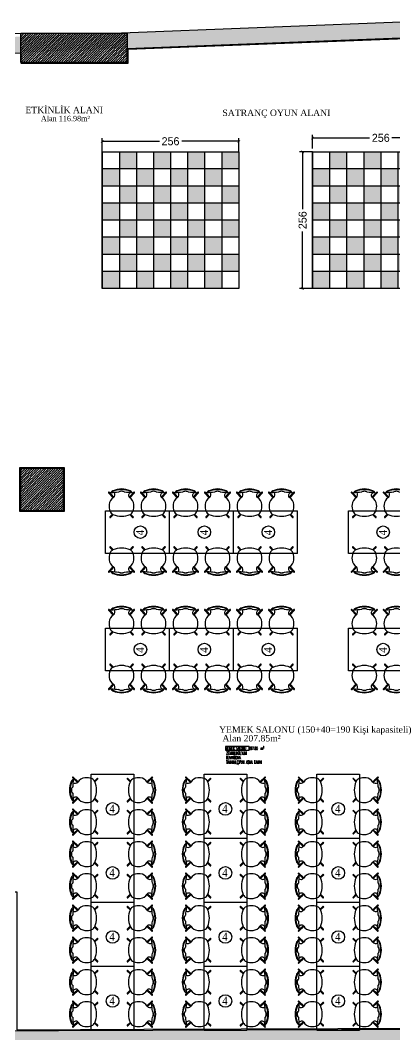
# Model space of a CAD drawing. Header units: millimetres. Extents: x -29311 to -3405, y 28913 to 42880.
# Drawn here: x -18326 to -17624, y 30478 to 32379 of the extents above; entities that cross this region are included whole.
import ezdxf
from ezdxf.enums import TextEntityAlignment as Align

# ---------------------------------------------------------------- set-up
doc = ezdxf.new("R2010")
doc.units = ezdxf.units.MM
for name, color, linetype in [('A-BA', 1, 'Continuous'), ('A-SIVA-IC', 97, 'Continuous'), ('A-TEFRIS', 251, 'Continuous'), ('A-YAZI', 136, 'Continuous'), ('ARREDI_attrezzature', 175, 'Continuous')]:
    doc.layers.add(name, color=color, linetype=linetype)
doc.layers.add('A-ETIKET-MALZEME-ACILIM', color=156, linetype='Continuous', plot=False)
doc.layers.add('tarama-betonarme', color=252, linetype='Continuous', lineweight=13)
doc.styles.add('HA_SMART', font='')
doc.styles.add('roman-1.20-3mm', font='romans.shx', dxfattribs={"width": 0.5, "height": 6})
doc.styles.add('YAZ-50', font='times.ttf', dxfattribs={"width": 0.9})
doc.styles.get('HA_SMART').set_extended_font_data('Sakkal Majalla')
doc.dimstyles.new('1-100HA', dxfattribs={"dimtxt": 15, "dimasz": 5, "dimexe": 6, "dimexo": 0, "dimgap": 2, "dimtad": 0, "dimdec": 1, "dimrnd": 0.5, "dimzin": 11, "dimtxsty": 'HA_SMART', "dimblk": 'ARCHTICK', "dimcen": 3, "dimdle": 1.25, "dimclrd": 256, "dimclrt": 7, "dimadec": 0, "dimazin": 0, "dimtfac": 1.25, "dimtdec": 1, "dimtofl": 0, "dimtmove": 1, "dimatfit": 3, "dimldrblk": 'ARCHTICK', "dimfxl": 20, "dimfxlon": 1, "dimtolj": 1, "dimtzin": 0, "dimarcsym": 0})
pattern_1 = [(45, (-65876.5644, 45834.01), (-4.4194174, 4.4194174), []), (45, (-65872.145, 45834.01), (-4.4194174, 4.4194174), [7.8125, -1.5625, 0, -1.5625])]

# ---------------------------------------------------------------- blocks, each defined once
blk = doc.blocks.new('4 KİŞİ MASA')
at = {"layer": 'A-TEFRIS'}
for p, q in [((81407.3, 15650.4), (81410.7, 15647.1)), ((81408.9, 15647.1), (81407.7, 15647.1)), ((81408.4, 15651.5), (81417.7, 15642.6)), ((81411, 15646.8), (81410.7, 15647.1)), ((81411, 15646.8), (81416.6, 15641.4)), ((81442.2, 15537.1), (81442.2, 15657.1)), ((81442.2, 15657.1), (81522.2, 15657.1)), ((81442.2, 15537.1), (81442.2, 15657.1)), ((81442.2, 15657.1), (81522.2, 15657.1)), ((81448.4, 15644), (81453.4, 15649.1)), ((81449.1, 15642.5), (81454.6, 15647.9)), ((81515.3, 15642.5), (81509.8, 15647.9)), ((81516, 15644), (81511, 15649.1)), ((81522.2, 15657.1), (81522.2, 15537.1)), ((81522.2, 15657.1), (81522.2, 15537.1)), ((81556, 15651.5), (81546.7, 15642.6)), ((81553.4, 15646.8), (81547.8, 15641.4)), ((81553.4, 15646.8), (81553.7, 15647.1)), ((81557.1, 15650.4), (81553.7, 15647.1)), ((81555.5, 15647.1), (81556.7, 15647.1)), ((81408.4, 15602.8), (81417.7, 15611.7)), ((81411, 15607.5), (81416.6, 15612.9)), ((81448.4, 15610.3), (81453.4, 15605.2)), ((81449.1, 15611.8), (81454.6, 15606.4)), ((81515.3, 15611.8), (81509.8, 15606.4)), ((81516, 15610.3), (81511, 15605.2)), ((81556, 15602.8), (81546.7, 15611.7)), ((81553.4, 15607.5), (81547.8, 15612.9)), ((81407.3, 15603.9), (81410.7, 15607.2)), ((81407.3, 15590.4), (81410.7, 15587.1)), ((81408.9, 15607.2), (81407.7, 15607.2)), ((81408.4, 15591.5), (81417.7, 15582.6)), ((81410.7, 15607.2), (81411, 15607.5)), ((81556, 15591.5), (81546.7, 15582.6)), ((81553.7, 15607.2), (81553.4, 15607.5)), ((81557.1, 15603.9), (81553.7, 15607.2)), ((81557.1, 15590.4), (81553.7, 15587.1)), ((81555.5, 15607.2), (81556.7, 15607.2)), ((81408.9, 15587.1), (81407.7, 15587.1)), ((81411, 15586.8), (81410.7, 15587.1)), ((81411, 15586.8), (81416.6, 15581.4)), ((81448.4, 15584), (81453.4, 15589.1)), ((81449.1, 15582.5), (81454.6, 15587.9)), ((81515.3, 15582.5), (81509.8, 15587.9)), ((81516, 15584), (81511, 15589.1)), ((81553.4, 15586.8), (81547.8, 15581.4)), ((81553.4, 15586.8), (81553.7, 15587.1)), ((81555.5, 15587.1), (81556.7, 15587.1)), ((81408.4, 15542.8), (81417.7, 15551.7)), ((81411, 15547.5), (81416.6, 15552.9)), ((81449.1, 15551.8), (81454.6, 15546.4)), ((81515.3, 15551.8), (81509.8, 15546.4)), ((81556, 15542.8), (81546.7, 15551.7)), ((81553.4, 15547.5), (81547.8, 15552.9)), ((81407.3, 15543.9), (81410.7, 15547.2)), ((81408.9, 15547.2), (81407.7, 15547.2)), ((81410.7, 15547.2), (81411, 15547.5)), ((81442.2, 15537.1), (81522.2, 15537.1)), ((81448.4, 15550.3), (81453.4, 15545.2)), ((81516, 15550.3), (81511, 15545.2)), ((81553.7, 15547.2), (81553.4, 15547.5)), ((81557.1, 15543.9), (81553.7, 15547.2)), ((81555.5, 15547.2), (81556.7, 15547.2))]:
    blk.add_line(p, q, dxfattribs=at)
blk.add_circle((81482.2, 15591.8), 11.8, dxfattribs=at)
for centre, radius, start, end in [((81414.9, 15638.6), 11.1, 129.8431, 155.448), ((81415, 15639.2), 10, 127.2868, 156.1786), ((81407.9, 15650.9), 0.807, 53.3029, 218.6971), ((81533.3, 15627.1), 126, 170.8741, 177.4513), ((81431.7, 15633.6), 16.7, 95.1377, 149.39), ((81433.3, 15622.3), 28, 69.2101, 96.3077), ((81439.7, 15639.2), 10, 23.8214, 69.2101), ((81454, 15648.5), 0.8, 315, 135), ((81510.4, 15648.5), 0.8, 45, 225), ((81524.7, 15639.2), 10, 110.7899, 156.1786), ((81531.1, 15622.3), 28, 83.6923, 110.7899), ((81532.7, 15633.6), 16.7, 30.61, 84.8623), ((81549.4, 15639.2), 10, 23.8214, 52.7132), ((81431.1, 15627.1), 126, 2.5487, 9.1259), ((81556.5, 15650.9), 0.807, 321.3029, 126.6971), ((81549.5, 15638.6), 11.1, 24.552, 50.1569), ((81441.1, 15627.1), 39.8, 156.1786, 203.8214), ((81442.2, 15627.1), 39.8, 156.1786, 203.8214), ((81411.9, 15647.3), 7.59, 239.7971, 315.8628), ((81413.4, 15645.6), 0.8, 39.16, 219.16), ((81412.4, 15627.1), 39.8, 336.1786, 23.8214), ((81552, 15627.1), 39.8, 156.1786, 203.8214), ((81552.5, 15647.3), 7.59, 224.1372, 300.2029), ((81551, 15645.6), 0.8, 320.84, 140.84), ((81522.2, 15627.1), 39.8, 336.1786, 23.8214), ((81523.3, 15627.1), 39.8, 336.1786, 23.8214), ((81414.9, 15615.7), 11.1, 204.552, 230.1569), ((81415, 15615.1), 10, 203.8214, 232.7132), ((81533.3, 15627.1), 126, 182.5374, 189.1259), ((81413.3, 15608.7), 5.37, 40.801, 155.8384), ((81413.5, 15608.8), 0.8, 140.84, 320.84), ((81431.7, 15620.7), 16.7, 210.61, 264.8623), ((81439.7, 15615.1), 10, 290.7899, 336.1786), ((81524.7, 15615.1), 10, 203.8214, 249.2101), ((81532.7, 15620.7), 16.7, 275.1377, 329.39), ((81551.1, 15608.7), 5.37, 24.1616, 139.199), ((81550.9, 15608.8), 0.8, 219.16, 39.16), ((81431.1, 15627.1), 126, 350.8741, 357.4626), ((81549.4, 15615.1), 10, 307.2868, 336.1786), ((81549.5, 15615.7), 11.1, 309.8431, 335.448), ((81407.9, 15590.9), 0.807, 53.3029, 218.6971), ((81408, 15603.4), 0.807, 141.3029, 306.6971), ((81431.7, 15573.6), 16.7, 95.1377, 149.39), ((81433.3, 15631.9), 28, 263.6923, 290.7899), ((81433.3, 15562.3), 28, 69.2101, 96.3077), ((81454, 15605.8), 0.8, 225, 45), ((81510.4, 15605.8), 0.8, 135, 315), ((81531.1, 15631.9), 28, 249.2101, 276.3077), ((81531.1, 15562.3), 28, 83.6923, 110.7899), ((81532.7, 15573.6), 16.7, 30.61, 84.8623), ((81556.4, 15603.4), 0.807, 233.3029, 38.6971), ((81556.5, 15590.9), 0.807, 321.3029, 126.6971), ((81441.1, 15567.1), 39.8, 156.1786, 203.8214), ((81442.2, 15567.1), 39.8, 156.1786, 203.8214), ((81414.9, 15578.6), 11.1, 129.8431, 155.448), ((81415, 15579.2), 10, 127.2868, 156.1786), ((81533.3, 15567.1), 126, 170.8741, 177.4513), ((81411.9, 15587.3), 7.59, 239.7971, 315.8628), ((81413.4, 15585.6), 0.8, 39.16, 219.16), ((81439.7, 15579.2), 10, 23.8214, 69.2101), ((81412.4, 15567.1), 39.8, 336.1786, 23.8214), ((81454, 15588.5), 0.8, 315, 135), ((81510.4, 15588.5), 0.8, 45, 225), ((81552, 15567.1), 39.8, 156.1786, 203.8214), ((81524.7, 15579.2), 10, 110.7899, 156.1786), ((81552.5, 15587.3), 7.59, 224.1372, 300.2029), ((81551, 15585.6), 0.8, 320.84, 140.84), ((81549.4, 15579.2), 10, 23.8214, 52.7132), ((81431.1, 15567.1), 126, 2.5487, 9.1259), ((81549.5, 15578.6), 11.1, 24.552, 50.1569), ((81522.2, 15567.1), 39.8, 336.1786, 23.8214), ((81523.3, 15567.1), 39.8, 336.1786, 23.8214), ((81533.3, 15567.1), 126, 182.5374, 189.1259), ((81413.3, 15548.7), 5.37, 40.801, 155.8384), ((81431.7, 15560.7), 16.7, 210.61, 264.8623), ((81532.7, 15560.7), 16.7, 275.1377, 329.39), ((81551.1, 15548.7), 5.37, 24.1616, 139.199), ((81431.1, 15567.1), 126, 350.8741, 357.4626), ((81414.9, 15555.7), 11.1, 204.552, 230.1569), ((81415, 15555.1), 10, 203.8214, 232.7132), ((81408, 15543.4), 0.807, 141.3029, 306.6971), ((81413.5, 15548.8), 0.8, 140.84, 320.84), ((81433.3, 15571.9), 28, 263.6923, 290.7899), ((81439.7, 15555.1), 10, 290.7899, 336.1786), ((81454, 15545.8), 0.8, 225, 45), ((81510.4, 15545.8), 0.8, 135, 315), ((81524.7, 15555.1), 10, 203.8214, 249.2101), ((81531.1, 15571.9), 28, 249.2101, 276.3077), ((81550.9, 15548.8), 0.8, 219.16, 39.16), ((81549.4, 15555.1), 10, 307.2868, 336.1786), ((81556.4, 15543.4), 0.807, 233.3029, 38.6971), ((81549.5, 15555.7), 11.1, 309.8431, 335.448)]:
    blk.add_arc(centre, radius, start, end, dxfattribs=at)
at = {"layer": 'A-TEFRIS', "extrusion": (0, 0, -1)}
for centre, major_axis, ratio, start_param, end_param in [((81408.6, 15627.2), (0.11, 5.89), 0.578981, 3.432785, 5.928076), ((81408, 15627.2), (0.16, 5.75), 0.417867, 3.323446, 5.96486), ((81408.6, 15567.2), (0.11, 5.89), 0.578981, 3.432785, 5.928076), ((81408, 15567.2), (0.16, 5.75), 0.417867, 3.323446, 5.96486)]:
    blk.add_ellipse(centre, major_axis=major_axis, ratio=ratio, start_param=start_param, end_param=end_param, dxfattribs=at)
at = {"layer": 'A-TEFRIS'}
for centre, major_axis, ratio, start_param, end_param in [((81555.9, 15627.2), (0.11, -5.89), 0.578981, 0.291192, 2.786483), ((81556.4, 15627.2), (0.16, -5.75), 0.417867, 0.181854, 2.823267), ((81555.9, 15567.2), (0.11, -5.89), 0.578981, 0.291192, 2.786483), ((81556.4, 15567.2), (0.16, -5.75), 0.417867, 0.181854, 2.823267)]:
    blk.add_ellipse(centre, major_axis=major_axis, ratio=ratio, start_param=start_param, end_param=end_param, dxfattribs=at)
at = {"layer": 'A-TEFRIS', "style": 'YAZ-50', "width": 0.9}
blk.add_text('4', height=15, dxfattribs=at).set_placement((81476.2, 15584.8))
blk = doc.blocks.new('SATRANÇ11')
at = {"layer": 'A-TEFRIS'}
h = blk.add_hatch(dxfattribs=at)
h.set_pattern_fill('DOTS', color=256, scale=0.1)
h.paths.add_polyline_path([(82136.05, 16280.28), (82128.05, 16280.28), (82128.05, 16272.28), (82136.05, 16272.28)])
h.paths.add_polyline_path([(82120.05, 16280.28), (82112.05, 16280.28), (82112.05, 16272.28), (82120.05, 16272.28)])
h.paths.add_polyline_path([(82104.05, 16280.28), (82096.05, 16280.28), (82096.05, 16272.28), (82104.05, 16272.28)])
h.paths.add_polyline_path([(82088.05, 16280.28), (82080.05, 16280.28), (82080.05, 16272.28), (82088.05, 16272.28)])
h = blk.add_hatch(dxfattribs=at)
h.set_pattern_fill('DOTS', color=256, scale=0.1)
h.set_pattern_definition([(0, (-8, -8), (0.079375, 0.15875), [0, -0.15875])])
h.paths.add_polyline_path([(82128.05, 16272.28), (82120.05, 16272.28), (82120.05, 16264.28), (82128.05, 16264.28)])
h.paths.add_polyline_path([(82112.05, 16272.28), (82104.05, 16272.28), (82104.05, 16264.28), (82112.05, 16264.28)])
h.paths.add_polyline_path([(82096.05, 16272.28), (82088.05, 16272.28), (82088.05, 16264.28), (82096.05, 16264.28)])
h.paths.add_polyline_path([(82080.05, 16272.28), (82072.05, 16272.28), (82072.05, 16264.28), (82080.05, 16264.28)])
h = blk.add_hatch(dxfattribs=at)
h.set_pattern_fill('DOTS', color=256, scale=0.1)
h.set_pattern_definition([(0, (0, -16), (0.079375, 0.15875), [0, -0.15875])])
h.paths.add_polyline_path([(82136.05, 16264.28), (82128.05, 16264.28), (82128.05, 16256.28), (82136.05, 16256.28)])
h.paths.add_polyline_path([(82120.05, 16264.28), (82112.05, 16264.28), (82112.05, 16256.28), (82120.05, 16256.28)])
h.paths.add_polyline_path([(82104.05, 16264.28), (82096.05, 16264.28), (82096.05, 16256.28), (82104.05, 16256.28)])
h.paths.add_polyline_path([(82088.05, 16264.28), (82080.05, 16264.28), (82080.05, 16256.28), (82088.05, 16256.28)])
h = blk.add_hatch(dxfattribs=at)
h.set_pattern_fill('DOTS', color=256, scale=0.1)
h.set_pattern_definition([(0, (-8, -24), (0.079375, 0.15875), [0, -0.15875])])
h.paths.add_polyline_path([(82128.05, 16256.28), (82120.05, 16256.28), (82120.05, 16248.28), (82128.05, 16248.28)])
h.paths.add_polyline_path([(82112.05, 16256.28), (82104.05, 16256.28), (82104.05, 16248.28), (82112.05, 16248.28)])
h.paths.add_polyline_path([(82096.05, 16256.28), (82088.05, 16256.28), (82088.05, 16248.28), (82096.05, 16248.28)])
h.paths.add_polyline_path([(82080.05, 16256.28), (82072.05, 16256.28), (82072.05, 16248.28), (82080.05, 16248.28)])
h = blk.add_hatch(dxfattribs=at)
h.set_pattern_fill('DOTS', color=256, scale=0.1)
h.set_pattern_definition([(0, (0, -32), (0.079375, 0.15875), [0, -0.15875])])
h.paths.add_polyline_path([(82136.05, 16248.28), (82128.05, 16248.28), (82128.05, 16240.28), (82136.05, 16240.28)])
h.paths.add_polyline_path([(82120.05, 16248.28), (82112.05, 16248.28), (82112.05, 16240.28), (82120.05, 16240.28)])
h.paths.add_polyline_path([(82104.05, 16248.28), (82096.05, 16248.28), (82096.05, 16240.28), (82104.05, 16240.28)])
h.paths.add_polyline_path([(82088.05, 16248.28), (82080.05, 16248.28), (82080.05, 16240.28), (82088.05, 16240.28)])
h = blk.add_hatch(dxfattribs=at)
h.set_pattern_fill('DOTS', color=256, scale=0.1)
h.set_pattern_definition([(0, (-8, -40), (0.079375, 0.15875), [0, -0.15875])])
h.paths.add_polyline_path([(82128.05, 16240.28), (82120.05, 16240.28), (82120.05, 16232.28), (82128.05, 16232.28)])
h.paths.add_polyline_path([(82112.05, 16240.28), (82104.05, 16240.28), (82104.05, 16232.28), (82112.05, 16232.28)])
h.paths.add_polyline_path([(82096.05, 16240.28), (82088.05, 16240.28), (82088.05, 16232.28), (82096.05, 16232.28)])
h.paths.add_polyline_path([(82080.05, 16240.28), (82072.05, 16240.28), (82072.05, 16232.28), (82080.05, 16232.28)])
h = blk.add_hatch(dxfattribs=at)
h.set_pattern_fill('DOTS', color=256, scale=0.1)
h.set_pattern_definition([(0, (0, -48), (0.079375, 0.15875), [0, -0.15875])])
h.paths.add_polyline_path([(82136.05, 16232.28), (82128.05, 16232.28), (82128.05, 16224.28), (82136.05, 16224.28)])
h.paths.add_polyline_path([(82120.05, 16232.28), (82112.05, 16232.28), (82112.05, 16224.28), (82120.05, 16224.28)])
h.paths.add_polyline_path([(82104.05, 16232.28), (82096.05, 16232.28), (82096.05, 16224.28), (82104.05, 16224.28)])
h.paths.add_polyline_path([(82088.05, 16232.28), (82080.05, 16232.28), (82080.05, 16224.28), (82088.05, 16224.28)])
h = blk.add_hatch(dxfattribs=at)
h.set_pattern_fill('DOTS', color=256, scale=0.1)
h.set_pattern_definition([(0, (-8, -56), (0.079375, 0.15875), [0, -0.15875])])
h.paths.add_polyline_path([(82128.05, 16224.28), (82120.05, 16224.28), (82120.05, 16216.28), (82128.05, 16216.28)])
h.paths.add_polyline_path([(82112.05, 16224.28), (82104.05, 16224.28), (82104.05, 16216.28), (82112.05, 16216.28)])
h.paths.add_polyline_path([(82096.05, 16224.28), (82088.05, 16224.28), (82088.05, 16216.28), (82096.05, 16216.28)])
h.paths.add_polyline_path([(82080.05, 16224.28), (82072.05, 16224.28), (82072.05, 16216.28), (82080.05, 16216.28)])
blk.add_lwpolyline([(82072.05, 16280.28), (82136.05, 16280.28), (82136.05, 16216.28), (82072.05, 16216.28)], close=True, dxfattribs=at)
for points in [[(82072.05, 16280.28), (82072.05, 16216.28)], [(82080.05, 16280.28), (82080.05, 16216.28)], [(82088.05, 16280.28), (82088.05, 16216.28)], [(82096.05, 16280.28), (82096.05, 16216.28)], [(82104.05, 16280.28), (82104.05, 16216.28)], [(82112.05, 16280.28), (82112.05, 16216.28)], [(82120.05, 16280.28), (82120.05, 16216.28)], [(82128.05, 16280.28), (82128.05, 16216.28)], [(82136.05, 16272.28), (82072.05, 16272.28)], [(82136.05, 16264.28), (82072.05, 16264.28)], [(82136.05, 16256.28), (82072.05, 16256.28)], [(82136.05, 16248.28), (82072.05, 16248.28)], [(82136.05, 16240.28), (82072.05, 16240.28)], [(82136.05, 16232.28), (82072.05, 16232.28)], [(82136.05, 16224.28), (82072.05, 16224.28)]]:
    blk.add_lwpolyline(points, dxfattribs=at)
blk = doc.blocks.new('_ArchTick')
at = {"color": 0, "linetype": 'ByBlock', "const_width": 0.15}
blk.add_lwpolyline([(-0.5, -0.5), (0.5, 0.5)], dxfattribs=at)
blk = doc.blocks.new('*D308')
at = {"layer": 'ARREDI_attrezzature', "lineweight": -2, "transparency": 16777216}
for p, q in [((-18173.9, 32152.3), (-18065.6, 32152.3)), ((-17915.4, 32152.3), (-18023.8, 32152.3))]:
    blk.add_line(p, q, dxfattribs=at)
at = {"layer": 'ARREDI_attrezzature', "color": 0, "lineweight": -2, "transparency": 16777216}
for p, q in [((-18172.7, 32132.4), (-18172.7, 32158.3)), ((-17916.7, 32132.4), (-17916.7, 32158.3))]:
    blk.add_line(p, q, dxfattribs=at)
at = {"layer": 'DEFPOINTS', "color": 0, "transparency": 16777216}
for p in [(-17916.7, 32152.3), (-18172.7, 32132.4), (-17916.7, 32132.4)]:
    blk.add_point(p, dxfattribs=at)
at = {"layer": 'ARREDI_attrezzature', "lineweight": -2, "transparency": 16777216, "xscale": 5, "yscale": 5, "zscale": 5, "rotation": 180}
blk.add_blockref('_ArchTick', (-18172.7, 32152.3), dxfattribs=at)
at = {"layer": 'ARREDI_attrezzature', "lineweight": -2, "transparency": 16777216, "xscale": 5, "yscale": 5, "zscale": 5}
blk.add_blockref('_ArchTick', (-17916.7, 32152.3), dxfattribs=at)
at = {"layer": 'ARREDI_attrezzature', "color": 7, "transparency": 16777216, "insert": (-18044.7, 32152.3), "char_height": 15, "attachment_point": 5, "style": 'HA_SMART'}
blk.add_mtext('\\A1;256', dxfattribs=at)
blk = doc.blocks.new('*D309')
at = {"layer": 'ARREDI_attrezzature', "lineweight": -2, "transparency": 16777216}
for p, q in [((-17779.6, 32158.7), (-17671.3, 32158.7)), ((-17521.1, 32158.7), (-17629.5, 32158.7))]:
    blk.add_line(p, q, dxfattribs=at)
at = {"layer": 'ARREDI_attrezzature', "color": 0, "lineweight": -2, "transparency": 16777216}
for p, q in [((-17778.4, 32138.7), (-17778.4, 32164.7)), ((-17522.4, 32138.7), (-17522.4, 32164.7))]:
    blk.add_line(p, q, dxfattribs=at)
at = {"layer": 'DEFPOINTS', "color": 0, "transparency": 16777216}
for p in [(-17522.4, 32158.7), (-17778.4, 32132.4), (-17522.4, 32132.4)]:
    blk.add_point(p, dxfattribs=at)
at = {"layer": 'ARREDI_attrezzature', "lineweight": -2, "transparency": 16777216, "xscale": 5, "yscale": 5, "zscale": 5, "rotation": 180}
blk.add_blockref('_ArchTick', (-17778.4, 32158.7), dxfattribs=at)
at = {"layer": 'ARREDI_attrezzature', "lineweight": -2, "transparency": 16777216, "xscale": 5, "yscale": 5, "zscale": 5}
blk.add_blockref('_ArchTick', (-17522.4, 32158.7), dxfattribs=at)
at = {"layer": 'ARREDI_attrezzature', "color": 7, "transparency": 16777216, "insert": (-17650.4, 32158.7), "char_height": 15, "attachment_point": 5, "style": 'HA_SMART'}
blk.add_mtext('\\A1;256', dxfattribs=at)
blk = doc.blocks.new('*D310')
at = {"layer": 'ARREDI_attrezzature', "color": 0, "lineweight": -2, "transparency": 16777216}
for p, q in [((-17778.4, 32132.4), (-17802.9, 32132.4)), ((-17778.4, 31876.4), (-17802.9, 31876.4))]:
    blk.add_line(p, q, dxfattribs=at)
at = {"layer": 'ARREDI_attrezzature', "lineweight": -2, "transparency": 16777216}
for p, q in [((-17796.9, 32133.6), (-17796.9, 32025.3)), ((-17796.9, 31875.1), (-17796.9, 31983.5))]:
    blk.add_line(p, q, dxfattribs=at)
at = {"layer": 'DEFPOINTS', "color": 0, "transparency": 16777216}
for p in [(-17796.9, 32132.4), (-17778.4, 32132.4), (-17778.4, 31876.4)]:
    blk.add_point(p, dxfattribs=at)
at = {"layer": 'ARREDI_attrezzature', "lineweight": -2, "transparency": 16777216, "xscale": 5, "yscale": 5, "zscale": 5}
for p, rotation in [((-17796.9, 32132.4), 90), ((-17796.9, 31876.4), 270)]:
    blk.add_blockref('_ArchTick', p, dxfattribs=dict(at, rotation=rotation))
at = {"layer": 'ARREDI_attrezzature', "color": 7, "transparency": 16777216, "insert": (-17796.9, 32004.4), "char_height": 15, "attachment_point": 5, "rotation": 90, "style": 'HA_SMART'}
blk.add_mtext('\\A1;256', dxfattribs=at)
blk = doc.blocks.new('etiket-malzeme-20-plan')
blk.add_lwpolyline([(0, -7), (44, -7), (44, 0), (0, 0)], close=True)
at = {"char_height": 6, "width": 180.543, "attachment_point": 4, "style": 'roman-1.20-3mm'}
for s, insert in [('ZEMIN:', (1, -12.5)), ('DUVAR:', (1, -21)), ('TAVAN:', (1, -29.5))]:
    blk.add_mtext(s, dxfattribs=dict(at, insert=insert))
at = {"style": 'roman-1.20-3mm', "width": 0.5}
for tag, p in [('ODA-KOD', (1, -3.5)), ('ZEMIN', (16, -12.5)), ('DUVAR', (16, -21)), ('TAVAN', (16, -29.5))]:
    blk.add_attdef(tag, text='', height=6, dxfattribs=at).set_placement(p, align=Align.MIDDLE_LEFT)

msp = doc.modelspace()

# ---------------------------------------------------------------- hatches: boundary and pattern name
at = {"layer": 'tarama-betonarme'}
h = msp.add_hatch(dxfattribs=at)
h.set_pattern_fill('ANSI35', color=256, scale=25, style=0)
h.set_pattern_definition(pattern_1)
h.paths.add_polyline_path([(-18785.37, 30484.04), (-19021.29, 32291.44), (-14216.73, 32477.67), (-13835.02, 30501.63)], flags=16)
h.paths.add_polyline_path([(-18811.7, 30453.95), (-19055.29, 32320.15), (-14192.15, 32508.65), (-13798.7, 30471.76)])
h = msp.add_hatch(dxfattribs=at)
h.set_pattern_fill('ANSI35', color=256, scale=25, style=0)
h.set_pattern_definition(pattern_1)
h.paths.add_polyline_path([(-18325.74, 32355.15), (-18125.74, 32355.15), (-18125.74, 32300.16), (-18325.74, 32300.16)])
h = msp.add_hatch(dxfattribs=at)
h.set_pattern_fill('ANSI35', color=256, scale=25, style=0)
h.set_pattern_definition(pattern_1)
h.paths.add_polyline_path([(-18325.74, 31539.76), (-18245.74, 31539.76), (-18245.74, 31459.76), (-18325.74, 31459.76)])

# ---------------------------------------------------------------- linework, layer by layer
at = {"layer": 'A-BA'}
for p, q in [((-18152.31, 32355.15), (-14192.15, 32508.65)), ((-18125.74, 32326.16), (-14190.99, 32478.67)), ((-19055.29, 32320.15), (-18325.74, 32355.15)), ((-19021.29, 32291.44), (-18325.74, 32318.4))]:
    msp.add_line(p, q, dxfattribs=at)
for points in [[(-18125.74, 32300.16), (-18325.74, 32300.16), (-18325.74, 32355.15), (-18125.74, 32355.15)], [(-18325.74, 32355.15), (-18125.74, 32355.15), (-18125.74, 32300.16), (-18325.74, 32300.16)], [(-18125.74, 32300.16), (-18325.74, 32300.16), (-18325.74, 32355.15), (-18125.74, 32355.15)], [(-18325.74, 32355.15), (-18125.74, 32355.15), (-18125.74, 32300.16), (-18325.74, 32300.16)], [(-18325.74, 31539.76), (-18245.74, 31539.76), (-18245.74, 31459.76), (-18325.74, 31459.76)], [(-18325.74, 31539.76), (-18245.74, 31539.76), (-18245.74, 31459.76), (-18325.74, 31459.76)]]:
    msp.add_lwpolyline(points, close=True, dxfattribs=at)
for points in [[(-18325.74, 32320.16), (-18325.74, 32300.16), (-18125.74, 32300.16), (-18125.74, 32326.16)], [(-18325.74, 32320.16), (-18325.74, 32300.16), (-18125.74, 32300.16), (-18125.74, 32326.16)], [(-19021.29, 32291.44), (-18785.37, 30484.04), (-13835.02, 30501.63)]]:
    msp.add_lwpolyline(points, dxfattribs=at)
at = {"layer": 'A-SIVA-IC'}
for points in [[(-18325.74, 32298.65), (-18124.24, 32298.65), (-18124.24, 32324.71), (-17472.74, 32349.97), (-17472.74, 32275.15)], [(-18457.45, 30778.34), (-18457.45, 30745.84), (-18332.78, 30745.84), (-18332.78, 30487.15), (-18095, 30487.99)], [(-18094.12, 30488), (-16640.49, 30493.16)]]:
    msp.add_lwpolyline(points, dxfattribs=at)
msp.add_lwpolyline([(-18327.24, 31541.25), (-18244.24, 31541.25), (-18244.24, 31458.26), (-18327.24, 31458.26)], close=True, dxfattribs=at)

# ---------------------------------------------------------------- block references
at = {"layer": 'A-ETIKET-MALZEME-ACILIM'}
msp.add_blockref('etiket-malzeme-20-plan', (-17941.41, 31018.19), dxfattribs=at).add_auto_attribs({'ODA-KOD': 'YEMEK SALONU  207.85  m²', 'ZEMIN': 'LINOLYUM', 'DUVAR': 'BOYA', 'TAVAN': 'ALÇIPAN ASMA TAVAN'})
at = {"layer": 'A-TEFRIS', "xscale": 4, "yscale": 4, "zscale": 4}
for p in [(-346460.9, -32988.73), (-346066.6, -32988.73)]:
    msp.add_blockref('SATRANÇ11', p, dxfattribs=at)
at = {"layer": 'ARREDI_attrezzature', "rotation": 90}
for p in [(-2509.43, -50062.44), (-2389.43, -50062.44), (-2269.43, -50062.44), (-2054.1, -50062.44), (-2509.43, -50282.44), (-2389.43, -50282.44), (-2269.43, -50282.44), (-2054.1, -50282.44)]:
    msp.add_blockref('4 KİŞİ MASA', p, dxfattribs=at)
at = {"layer": 'ARREDI_attrezzature'}
for p in [(-99635.64, 15309.28), (-99423.96, 15309.28), (-99212.28, 15309.28), (-99635.64, 15189.28), (-99423.96, 15189.28), (-99212.28, 15189.28), (-99635.64, 15069.28), (-99423.96, 15069.28), (-99212.28, 15069.28), (-99635.64, 14949.28), (-99423.96, 14949.28), (-99212.28, 14949.28)]:
    msp.add_blockref('4 KİŞİ MASA', p, dxfattribs=at)

# ---------------------------------------------------------------- texts
at = {"layer": 'A-YAZI', "style": 'YAZ-50'}
for s, height, p in [('ETKİNLİK ALANI ', 12, (-18241.85, 32204.99)), ('SATRANÇ OYUN ALANI ', 12, (-17843.92, 32199.7)), ('Alan 116.98m²', 10, (-18241.85, 32189.99)), ('YEMEK SALONU (150+40=190 Kişi kapasiteli)', 12, (-17773.17, 31043.9)), ('Alan 207.85m²', 12, (-17892.83, 31027.59))]:
    msp.add_text(s, height=height, dxfattribs=at).set_placement(p, align=Align.CENTER)

# ---------------------------------------------------------------- dimensions: what is measured, and where the dimension line sits
at = {"layer": 'ARREDI_attrezzature'}
for base, p1, p2, picture, middle in [((-17522.39, 32158.75), (-17778.39, 32132.38), (-17522.39, 32132.38), '*D309', (-17650.39, 32158.75)), ((-17916.68, 32152.35), (-18172.68, 32132.38), (-17916.68, 32132.38), '*D308', (-18044.68, 32152.35))]:
    dim = msp.add_linear_dim(base=base, p1=p1, p2=p2, dimstyle='1-100HA', dxfattribs=at)
    dim.commit()
    dim.dimension.update_dxf_attribs({"geometry": picture, "text_midpoint": middle})
dim = msp.add_linear_dim(base=(-17796.9, 32132.38), p1=(-17778.39, 31876.38), p2=(-17778.39, 32132.38), angle=90, dimstyle='1-100HA', dxfattribs=at)
dim.commit()
dim.dimension.update_dxf_attribs({"geometry": '*D310', "text_midpoint": (-17796.9, 32004.38)})

doc.saveas('drawing.dxf')
